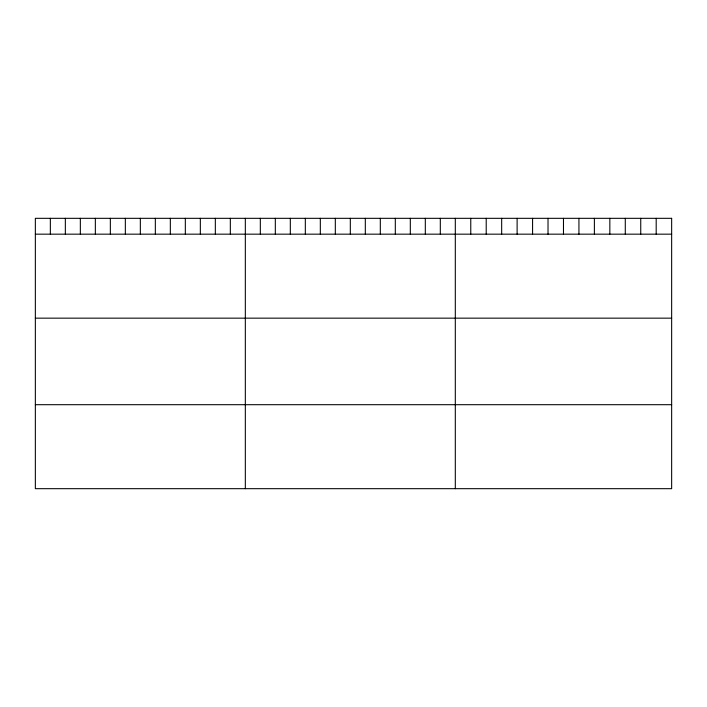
<?xml version="1.0" encoding="UTF-8"?>
<svg xmlns="http://www.w3.org/2000/svg" width="707" height="707" viewBox="0 0 707 707"><rect width="100%" height="100%" fill="white"/><g stroke="black" fill="none" stroke-linecap="round" stroke-linejoin="round"><path stroke-width="1.06" d="M35.35 234.167L671.65 234.167M35.35 318.159L671.65 318.159M35.35 404.696L671.65 404.696M656.193 218.322L656.193 234.167M640.745 218.322L640.745 234.167M625.288 218.322L625.288 234.167M609.841 218.322L609.841 234.167M594.384 218.322L594.384 234.167M578.936 218.322L578.936 234.167M563.479 218.322L563.479 234.167M548.022 218.322L548.022 234.167M532.574 218.322L532.574 234.167M517.117 218.322L517.117 234.167M501.67 218.322L501.67 234.167M486.213 218.322L486.213 234.167M470.765 218.322L470.765 234.167M455.308 218.322L455.308 488.678M440.311 218.322L440.311 234.167M425.314 218.322L425.314 234.167M410.316 218.322L410.316 234.167M395.31 218.322L395.31 234.167M380.313 218.322L380.313 234.167M365.316 218.322L365.316 234.167M350.318 218.322L350.318 234.167M335.321 218.322L335.321 234.167M320.324 218.322L320.324 234.167M305.327 218.322L305.327 234.167M290.321 218.322L290.321 234.167M275.323 218.322L275.323 234.167M260.326 218.322L260.326 234.167M245.329 218.322L245.329 488.678M230.332 218.322L230.332 234.167M215.335 218.322L215.335 234.167M200.337 218.322L200.337 234.167M185.331 218.322L185.331 234.167M170.334 218.322L170.334 234.167M155.337 218.322L155.337 234.167M140.34 218.322L140.34 234.167M125.342 218.322L125.342 234.167M110.345 218.322L110.345 234.167M95.348 218.322L95.348 234.167M80.342 218.322L80.342 234.167M65.344 218.322L65.344 234.167M50.347 218.322L50.347 234.167M671.65 218.322L35.35 218.322L35.35 488.678L671.65 488.678L671.65 218.322"/></g></svg>
